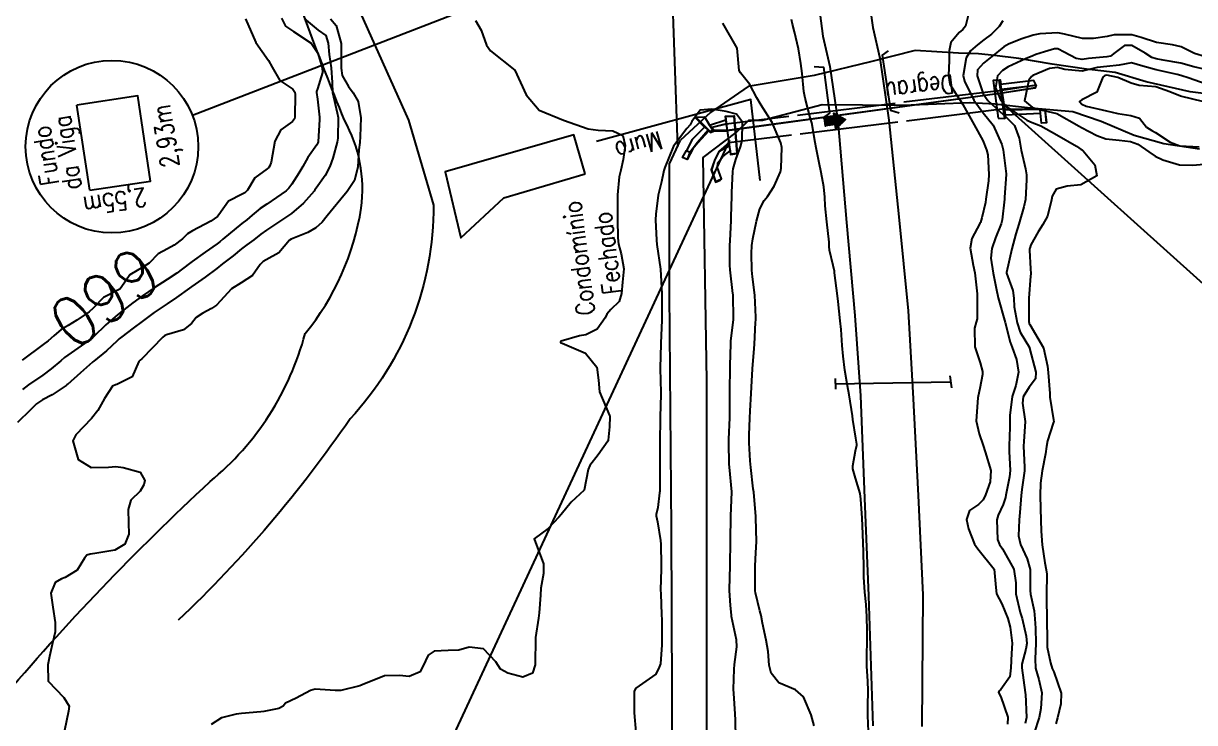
# Model space of a CAD drawing. Header units: metres. Extents: x 292545 to 299085, y 7450245 to 7463078.
# Drawn here: x 296622.6 to 296717.6, y 7461201.1 to 7461257.8 of the extents above; entities that cross this region are included whole.
import ezdxf
from ezdxf.enums import TextEntityAlignment as Align

# ---------------------------------------------------------------- set-up
doc = ezdxf.new("R2010")
doc.units = ezdxf.units.M
doc.linetypes.add('CONTINUO', pattern=[0])
doc.linetypes.add('TRACEJADO', pattern=[8.7, 8, -0.7])
for name, color, linetype in [('Cotas', 45, 'Continuous'), ('Curvas de Nivel 1m', 11, 'Continuous'), ('Curvas de Nivel 5m', 15, 'Continuous'), ('Edificações', 30, 'Continuous'), ('GALERIA', 45, 'Continuous'), ('Hidrografia', 140, 'Continuous'), ('Linha Férrea', 20, 'Continuous'), ('MURO', 30, 'Continuous'), ('Pontes e viadutos', 190, 'Continuous'), ('Pórtico', 62, 'Continuous'), ('TEXTO', 45, 'Continuous'), ('Vias Primárias', 230, 'Continuous')]:
    doc.layers.add(name, color=color, linetype=linetype)
doc.styles.add('ROMANS', font='romans', dxfattribs={"height": 0.2})
doc.styles.add('SIMPLEX', font='simplex', dxfattribs={"height": 0.2})
doc.styles.add('Style-STANDARD', font='STANDARD.shx')

msp = doc.modelspace()

# ---------------------------------------------------------------- hatches: boundary and pattern name
at = {"layer": 'TEXTO'}
msp.add_hatch(color=256, dxfattribs=at).paths.add_polyline_path([(296687.608, 7461250.078), (296688.414, 7461250.176), (296688.372, 7461250.518), (296689.31, 7461249.988), (296688.527, 7461249.248), (296688.485, 7461249.589), (296687.679, 7461249.491)])

# ---------------------------------------------------------------- linework, layer by layer
at = {"layer": 'Curvas de Nivel 1m', "flags": 128}
for points, elevation in [([(296645.413, 7461258.201), (296646.544, 7461257.259), (296647.163, 7461256.804), (296647.357, 7461256.182), (296647.432, 7461255.268), (296647.604, 7461254.179), (296647.665, 7461253.004), (296647.695, 7461252.178), (296648.094, 7461250.546), (296648.168, 7461250.173), (296648.133, 7461248.477), (296648.093, 7461248.173), (296647.741, 7461246.855), (296647.484, 7461246.179), (296647.114, 7461245.471), (296646.387, 7461244.442), (296646.28, 7461244.296), (296646.202, 7461244.192), (296645.351, 7461243.222), (296644.365, 7461242.371), (296644.133, 7461242.213), (296642.351, 7461241.022), (296641.9, 7461240.692), (296641.314, 7461240.25), (296640.759, 7461239.833), (296640.332, 7461239.504), (296639.645, 7461238.948), (296638.793, 7461238.283), (296638.309, 7461237.908), (296637.387, 7461237.214), (296636.294, 7461236.448), (296636.213, 7461236.392), (296636.104, 7461236.312), (296635.057, 7461235.55), (296634.28, 7461235.05), (296633.234, 7461234.346), (296632.685, 7461233.936), (296632.262, 7461233.62), (296631.542, 7461233.079), (296630.618, 7461232.376), (296630.408, 7461232.211), (296630.24, 7461232.058), (296629.37, 7461231.25), (296628.331, 7461230.399), (296628.268, 7461230.354), (296628.222, 7461230.312), (296627.252, 7461229.453), (296626.204, 7461228.505), (296626.165, 7461228.469), (296626.109, 7461228.431), (296624.959, 7461227.675), (296624.185, 7461227.256), (296623.701, 7461226.936), (296623.202, 7461226.465), (296622.162, 7461225.43)], 658), ([(296643.56, 7461258.225), (296643.893, 7461257.567), (296644.542, 7461257.131), (296645.962, 7461256.196), (296646.521, 7461255.377), (296646.871, 7461254.186), (296646.881, 7461253.804), (296646.486, 7461252.491), (296646.397, 7461252.278), (296646.396, 7461252.191), (296646.478, 7461251.66), (296646.637, 7461250.188), (296646.638, 7461250.01), (296646.536, 7461248.189), (296646.516, 7461248.105), (296646.431, 7461247.951), (296645.706, 7461246.911), (296645.304, 7461246.201), (296644.97, 7461245.639), (296644.391, 7461244.76), (296644.165, 7461244.435), (296643.94, 7461244.217), (296642.372, 7461243.139), (296641.835, 7461242.779), (296641.19, 7461242.252), (296640.744, 7461241.871), (296640.356, 7461241.562), (296638.813, 7461240.283), (296638.557, 7461240.07), (296638.337, 7461239.904), (296637.379, 7461239.248), (296636.315, 7461238.472), (296636.223, 7461238.402), (296636.108, 7461238.312), (296635.079, 7461237.549), (296634.3, 7461237.026), (296633.229, 7461236.346), (296632.286, 7461235.706), (296631.517, 7461235.131), (296630.537, 7461234.377), (296630.386, 7461234.264), (296630.27, 7461234.169), (296629.31, 7461233.337), (296628.354, 7461232.399), (296628.297, 7461232.345), (296628.242, 7461232.299), (296627.858, 7461232.025), (296626.227, 7461230.886), (296625.961, 7461230.697), (296625.662, 7461230.436), (296624.893, 7461229.766), (296624.211, 7461229.264), (296623.038, 7461228.467), (296622.558, 7461228.114)], 659), ([(296699.354, 7461258.773), (296699.055, 7461257.565), (296698.824, 7461257.292), (296698.545, 7461257.067), (296697.86, 7461256.253), (296697.729, 7461255.582), (296697.732, 7461254.798), (296697.665, 7461253.583), (296697.772, 7461252.857), (296698.485, 7461251.765), (296698.618, 7461251.569), (296698.826, 7461251.219), (296699.745, 7461249.557), (296700.44, 7461248.291), (296700.762, 7461247.547), (296700.849, 7461247.124), (296700.941, 7461245.545), (296700.919, 7461245.023), (296700.707, 7461243.547), (296700.66, 7461243.267), (296700.368, 7461242.02), (296700.259, 7461241.656), (296700.207, 7461241.552), (296699.566, 7461240.336), (296699.417, 7461239.559), (296699.68, 7461238.195), (296699.815, 7461237.555), (296699.985, 7461235.864), (296700.005, 7461235.553), (296699.981, 7461233.839), (296699.924, 7461233.555), (296699.784, 7461233.083), (296699.817, 7461231.556), (296700.224, 7461230.269), (296700.434, 7461229.548), (296700.428, 7461229.33), (296700.199, 7461228.17), (296700.077, 7461227.552), (296700.053, 7461227.414), (296699.912, 7461225.554), (296700.157, 7461224.513), (296700.468, 7461223.547), (296700.647, 7461223.036), (296701.098, 7461221.54), (296701.04, 7461220.614), (296700.677, 7461219.544), (296700.486, 7461219.157), (296700.091, 7461218.783), (296699.363, 7461218.281), (296699.139, 7461217.564), (296699.291, 7461216.787), (296699.768, 7461215.554), (296700.047, 7461215.179), (296701.385, 7461213.536), (296701.51, 7461212.033), (296701.566, 7461211.534), (296701.995, 7461210.709), (296702.486, 7461209.525), (296702.678, 7461208.817), (296702.833, 7461207.521), (296702.778, 7461206.688), (296702.729, 7461205.522), (296702.64, 7461204.808), (296701.915, 7461203.772), (296701.778, 7461203.668), (296701.737, 7461203.532), (296701.908, 7461203.17), (296702.473, 7461201.524), (296702.45, 7461200.952)], 657), ([(296647.549, 7461258.175), (296648, 7461257.621), (296648.4, 7461256.171), (296648.405, 7461254.27), (296648.411, 7461254.171), (296648.497, 7461253.574), (296649.003, 7461252.678), (296649.371, 7461252.157), (296649.773, 7461251.448), (296650.001, 7461250.147), (296649.959, 7461248.628), (296649.907, 7461248.148), (296649.83, 7461247.552), (296649.756, 7461246.15), (296649.492, 7461245.058), (296648.887, 7461244.162), (296648.377, 7461243.546), (296647.759, 7461242.787), (296647.274, 7461242.181), (296646.868, 7461241.675), (296646.353, 7461241.223), (296645.715, 7461240.83), (296644.344, 7461240.294), (296644.22, 7461240.212), (296643.361, 7461239.191), (296642.319, 7461238.624), (296642.07, 7461238.49), (296641.838, 7461238.245), (296641.218, 7461237.336), (296640.298, 7461236.765), (296639.519, 7461236.272), (296638.28, 7461234.952), (296637.901, 7461234.67), (296637.173, 7461234.301), (296636.631, 7461233.943), (296636.26, 7461233.463), (296635.627, 7461232.941), (296634.246, 7461232.529), (296634.107, 7461232.47), (296633.937, 7461232.335), (296632.225, 7461230.589), (296632.1, 7461230.485), (296631.987, 7461230.362), (296631.442, 7461229.136), (296630.204, 7461228.513), (296630.103, 7461228.482), (296629.85, 7461228.384), (296629.208, 7461227.369), (296628.674, 7461226.395), (296628.166, 7461225.756), (296626.871, 7461224.423), (296626.645, 7461223.925), (296627.075, 7461222.42), (296628.117, 7461221.785), (296629.533, 7461221.805), (296630.118, 7461221.847), (296630.723, 7461221.768), (296632.113, 7461221.39), (296632.476, 7461220.724), (296632.401, 7461220.356), (296632.098, 7461219.849), (296631.34, 7461219.118), (296631.125, 7461218.37), (296631.159, 7461217.277), (296631.195, 7461216.369), (296630.859, 7461215.558), (296630.04, 7461215.067), (296628.421, 7461214.788), (296628.036, 7461214.748), (296627.778, 7461214.67), (296627.58, 7461214.415), (296626.996, 7461213.447), (296626.017, 7461212.863), (296625.708, 7461212.741), (296625.202, 7461212.438), (296624.854, 7461211.587), (296625.012, 7461210.44), (296625.204, 7461209.205), (296625.195, 7461208.438), (296624.974, 7461207.413), (296624.749, 7461206.442), (296624.606, 7461205.763), (296624.628, 7461204.443), (296625.9, 7461203.108), (296626.332, 7461202.426), (296626.292, 7461202.021), (296625.972, 7461200.429)], 657), ([(296659.297, 7461258.039), (296659.756, 7461257.243), (296660.186, 7461256.025), (296660.526, 7461255.562), (296662.503, 7461254), (296663.419, 7461251.991), (296664.464, 7461250.745), (296666.453, 7461249.95), (296668.446, 7461249.232), (296669.242, 7461249.125), (296670.445, 7461249.078), (296671.254, 7461248.711), (296671.442, 7461247.895), (296671.288, 7461246.763), (296671.081, 7461245.9), (296670.962, 7461245.344), (296670.821, 7461243.903), (296670.809, 7461242.345), (296670.82, 7461241.903), (296670.835, 7461240.39), (296670.9, 7461239.902), (296671.129, 7461239.1), (296671.327, 7461237.895), (296671.225, 7461236.819), (296671.134, 7461235.897), (296670.949, 7461235.234), (296670.273, 7461234.589), (296669.962, 7461234.218), (296669.816, 7461233.914), (296669.168, 7461233.006), (296668.249, 7461232.537), (296667.741, 7461232.442), (296666.244, 7461232.015), (296666.2, 7461231.951), (296666.207, 7461231.915), (296666.242, 7461231.896), (296666.32, 7461231.871), (296668.234, 7461231.056), (296669.147, 7461229.921), (296669.268, 7461228.858), (296669.353, 7461227.918), (296670.174, 7461226.005), (296670.205, 7461225.941), (296670.21, 7461225.909), (296670.164, 7461225.061), (296670.075, 7461223.989), (296670.049, 7461223.911), (296669.26, 7461222.795), (296668.572, 7461221.926), (296668.427, 7461221.62), (296668.103, 7461219.93), (296667.066, 7461218.967), (296666.24, 7461217.958), (296666.071, 7461217.734), (296665.201, 7461216.829), (296664.053, 7461215.98), (296664.82, 7461213.972), (296664.81, 7461213.183), (296664.613, 7461211.974), (296664.566, 7461211.406), (296664.46, 7461209.975), (296664.409, 7461209.546), (296664.18, 7461207.978), (296664.164, 7461207.773), (296664.152, 7461205.978), (296664.137, 7461205.772), (296663.924, 7461205.085), (296663.144, 7461204.764), (296661.924, 7461205.084), (296661.342, 7461205.424), (296660.95, 7461206.015), (296659.948, 7461207.062), (296658.798, 7461207.194), (296657.946, 7461206.952), (296657.089, 7461206.92), (296655.945, 7461206.885), (296655.468, 7461206.557), (296655.24, 7461206.087), (296654.824, 7461205.191), (296653.92, 7461204.824), (296653.135, 7461204.894), (296651.921, 7461204.881), (296650.108, 7461204.147), (296649.912, 7461204.065), (296648.386, 7461203.687), (296647.908, 7461203.679), (296646.302, 7461203.793), (296645.908, 7461203.698), (296644.748, 7461203.054), (296643.897, 7461202.666), (296643.714, 7461202.403), (296643.352, 7461202.225), (296642.134, 7461201.993), (296641.889, 7461201.965), (296640.327, 7461201.823), (296639.885, 7461201.761), (296638.699, 7461201.464), (296637.873, 7461200.934)], 656), ([(296686.775, 7461200.81), (296686.539, 7461201.713), (296685.905, 7461203.182), (296685.263, 7461203.727), (296683.919, 7461204.314), (296683.273, 7461205.096), (296683.13, 7461205.752), (296683.038, 7461206.848), (296682.878, 7461207.756), (296682.583, 7461209.152), (296682.466, 7461209.763), (296682.376, 7461210.154), (296682.001, 7461211.604), (296681.983, 7461211.77), (296681.983, 7461211.791), (296681.992, 7461213.77), (296681.993, 7461213.811), (296682.044, 7461214.851), (296682.104, 7461215.769), (296682.106, 7461215.821), (296682.062, 7461216.668), (296682.033, 7461217.77), (296682.032, 7461217.812), (296681.868, 7461219.772), (296681.836, 7461220.043), (296681.63, 7461221.775), (296681.581, 7461222.323), (296681.497, 7461223.776), (296681.502, 7461224.428), (296681.564, 7461225.776), (296681.584, 7461226.371), (296681.655, 7461227.775), (296681.68, 7461228.296), (296681.772, 7461229.767), (296681.912, 7461231.438), (296681.932, 7461231.765), (296682.027, 7461233.53), (296682.045, 7461233.763), (296682.052, 7461233.977), (296681.95, 7461235.765), (296681.773, 7461237.233), (296681.707, 7461237.769), (296681.694, 7461239.137), (296681.723, 7461239.769), (296681.789, 7461240.321), (296682.095, 7461241.764), (296682.373, 7461242.748), (296682.713, 7461243.423), (296682.978, 7461243.754), (296683.54, 7461244.604), (296684.041, 7461245.744), (296684.102, 7461246.058), (296684.158, 7461247.743), (296684.079, 7461248.101), (296683.356, 7461249.751), (296682.474, 7461251.166), (296682.113, 7461251.766), (296681.563, 7461252.843), (296680.801, 7461253.786), (296680.696, 7461253.979), (296680.523, 7461255.79), (296679.37, 7461257.802)], 656), ([(296691.175, 7461200.352), (296691.115, 7461201.658), (296691.118, 7461202.434), (296691.156, 7461203.658), (296691.123, 7461204.456), (296691.04, 7461205.659), (296691.032, 7461206.57), (296691.068, 7461207.659), (296691.069, 7461208.556), (296691.043, 7461209.659), (296690.986, 7461210.667), (296690.886, 7461211.661), (296690.793, 7461212.89), (296690.791, 7461213.662), (296690.781, 7461214.927), (296690.75, 7461215.663), (296690.686, 7461217.045), (296690.654, 7461217.664), (296690.564, 7461219.197), (296690.493, 7461219.666), (296690.115, 7461220.909), (296689.902, 7461221.672), (296689.899, 7461221.898), (296690.137, 7461223.117), (296690.229, 7461223.582), (296690.23, 7461223.669), (296690.15, 7461224.157), (296689.921, 7461225.673), (296689.871, 7461225.978), (296689.607, 7461227.676), (296689.489, 7461228.391), (296689.254, 7461229.68), (296689.115, 7461230.801), (296689.048, 7461231.682), (296688.96, 7461232.979), (296688.894, 7461233.684), (296688.726, 7461235.246), (296688.677, 7461235.686), (296688.424, 7461237.577), (296688.411, 7461237.689), (296688.318, 7461238.172), (296688.029, 7461239.394), (296687.992, 7461239.695), (296687.976, 7461240.058), (296687.807, 7461241.698), (296687.662, 7461242.987), (296687.625, 7461243.701), (296687.548, 7461244.551), (296687.343, 7461245.706), (296687.187, 7461246.475), (296686.934, 7461247.712), (296686.861, 7461248.137), (296686.576, 7461249.718), (296686.46, 7461250.174), (296686.035, 7461251.724), (296685.947, 7461252.267), (296685.79, 7461253.727), (296685.696, 7461254.543), (296685.504, 7461255.73), (296685.165, 7461257.113), (296685.015, 7461257.733), (296684.937, 7461258.115)], 657), ([(296702.081, 7461258.011), (296701.78, 7461257.538), (296701.154, 7461256.933), (296700.537, 7461256.471), (296700.018, 7461256.068), (296699.448, 7461255.561), (296699.091, 7461254.99), (296698.856, 7461253.566), (296698.963, 7461253.1), (296699.735, 7461251.557), (296700.468, 7461250.551), (296701.288, 7461249.542), (296702.003, 7461247.969), (296702.099, 7461247.533), (296702.34, 7461245.594), (296702.343, 7461245.531), (296702.221, 7461243.695), (296702.205, 7461243.532), (296702.03, 7461241.869), (296701.946, 7461241.534), (296701.481, 7461240.403), (296701.189, 7461239.541), (296701.112, 7461238.755), (296701.28, 7461237.54), (296701.531, 7461236.307), (296701.694, 7461235.536), (296702.263, 7461233.53), (296702.669, 7461231.946), (296702.827, 7461231.521), (296703.197, 7461230.546), (296703.352, 7461229.513), (296703.117, 7461228.432), (296702.834, 7461227.52), (296702.64, 7461225.985), (296702.657, 7461225.523), (296702.648, 7461225.043), (296702.588, 7461223.526), (296702.601, 7461223.063), (296702.666, 7461221.525), (296702.621, 7461221.022), (296702.321, 7461219.528), (296702.279, 7461219.349), (296702.091, 7461218.766), (296701.709, 7461217.903), (296701.592, 7461217.535), (296701.652, 7461215.939), (296701.81, 7461215.532), (296702.048, 7461215.181), (296702.972, 7461213.521), (296703.121, 7461212.41), (296703.138, 7461211.519), (296703.487, 7461210.015), (296703.636, 7461209.513), (296703.962, 7461208.099), (296704.01, 7461207.509), (296703.948, 7461207.035), (296703.626, 7461205.823), (296703.617, 7461205.513), (296703.896, 7461203.528), (296703.898, 7461203.51), (296703.911, 7461203.396), (296704.007, 7461201.508), (296703.878, 7461201.02)], 656), ([(296718.51, 7461254.049), (296717.578, 7461254.283), (296716.515, 7461254.565), (296715.07, 7461254.821), (296714.518, 7461254.913), (296714.164, 7461255.03), (296713.624, 7461255.393), (296712.532, 7461256.002), (296711.938, 7461256.01), (296711.192, 7461255.423), (296710.806, 7461255.141), (296710.52, 7461255.091), (296709.011, 7461254.952), (296708.517, 7461254.881), (296708.018, 7461254.958), (296707.061, 7461255.472), (296706.527, 7461255.723), (296706.272, 7461255.738), (296705.448, 7461255.491), (296704.752, 7461255.267), (296704.52, 7461255.177), (296703.92, 7461254.912), (296702.51, 7461254.269), (296702.062, 7461253.98), (296701.641, 7461253.539), (296701.468, 7461252.566), (296701.92, 7461251.536), (296702.475, 7461250.978), (296704.015, 7461249.952), (296704.457, 7461249.748), (296705.156, 7461249.493), (296706.446, 7461248.757), (296708.051, 7461247.849), (296708.434, 7461247.575), (296708.505, 7461247.531), (296708.602, 7461247.457), (296709.528, 7461246.332), (296709.713, 7461245.44), (296708.395, 7461244.696), (296707.284, 7461244.581), (296706.392, 7461244.36), (296706.089, 7461243.78), (296706.033, 7461243.484), (296705.686, 7461242.171), (296705.322, 7461241.49), (296704.952, 7461240.896), (296704.338, 7461239.847), (296704.263, 7461239.572), (296704.247, 7461239.501), (296704.234, 7461239.404), (296704.317, 7461237.897), (296704.344, 7461237.5), (296704.341, 7461237.471), (296704.311, 7461237.281), (296704.184, 7461235.502), (296704.195, 7461233.57), (296704.205, 7461233.501), (296704.219, 7461233.457), (296704.262, 7461233.386), (296705.382, 7461231.489), (296705.702, 7461230.004), (296705.76, 7461229.485), (296705.891, 7461227.788), (296705.886, 7461227.483), (296706.175, 7461225.648), (296706.212, 7461225.48), (296706.201, 7461225.451), (296706.171, 7461225.379), (296705.706, 7461223.928), (296705.609, 7461223.488), (296705.532, 7461222.884), (296705.277, 7461221.493), (296705.127, 7461220.509), (296705.102, 7461219.495), (296705.143, 7461218.438), (296705.162, 7461217.494), (296705.191, 7461216.62), (296705.273, 7461215.492), (296705.477, 7461214.043), (296705.603, 7461213.486), (296705.644, 7461213.11), (296705.617, 7461211.486), (296705.624, 7461211.11), (296705.646, 7461209.485), (296705.673, 7461207.769), (296705.672, 7461207.484), (296705.68, 7461207.214), (296705.937, 7461205.934), (296706.079, 7461205.479), (296706.202, 7461205.206), (296706.817, 7461203.471), (296706.775, 7461202.596), (296706.5, 7461201.474), (296706.371, 7461200.982)], 654), ([(296718.496, 7461252.881), (296717.191, 7461253.353), (296716.505, 7461253.57), (296716.225, 7461253.643), (296714.509, 7461254.017), (296713.445, 7461254.329), (296712.515, 7461254.607), (296711.524, 7461254.409), (296710.512, 7461254.311), (296709.735, 7461254.213), (296708.508, 7461253.913), (296707.108, 7461254.07), (296706.51, 7461254.214), (296705.864, 7461254.132), (296704.504, 7461253.575), (296704.39, 7461253.502), (296704.196, 7461253.2), (296703.837, 7461251.51), (296704.475, 7461250.972), (296705.17, 7461250.796), (296706.468, 7461250.48), (296708.266, 7461249.462), (296708.452, 7461249.345), (296709.703, 7461248.698), (296710.443, 7461248.438), (296711.525, 7461248.336), (296712.441, 7461248.22), (296713.034, 7461247.996), (296713.926, 7461247.388), (296714.428, 7461247.034), (296715.058, 7461246.739), (296716.417, 7461246.331), (296717.463, 7461246.303), (296718.418, 7461246.369)], 653), ([(296718.391, 7461251.424), (296716.481, 7461251.883), (296715.612, 7461252.243), (296714.492, 7461252.656), (296713.129, 7461252.764), (296712.496, 7461252.958), (296711.392, 7461253.421), (296710.504, 7461253.588), (296710.362, 7461253.574), (296710.195, 7461253.433), (296709.713, 7461252.216), (296708.484, 7461251.605), (296708.303, 7461251.453), (296708.48, 7461251.247), (296708.834, 7461251.09), (296710.472, 7461250.713), (296711.396, 7461250.494), (296712.462, 7461250.329), (296713.172, 7461250.112), (296713.717, 7461249.391), (296714.165, 7461249.099), (296714.448, 7461248.935), (296715.647, 7461248.162), (296716.438, 7461247.864), (296717.999, 7461247.783)], 652)]:
    msp.add_lwpolyline(points, dxfattribs=dict(at, elevation=elevation))
at = {"layer": 'Curvas de Nivel 5m', "flags": 128}
for points, elevation in [([(296640.649, 7461258.162), (296641.496, 7461256.25), (296642.511, 7461254.789), (296642.804, 7461254.235), (296643.434, 7461253.168), (296644.485, 7461252.45), (296644.636, 7461252.208), (296644.673, 7461252.016), (296644.643, 7461250.208), (296644.616, 7461250.053), (296644.457, 7461249.837), (296643.512, 7461249.159), (296643.031, 7461248.231), (296642.734, 7461246.553), (296642.607, 7461246.237), (296642.533, 7461246.117), (296642.409, 7461245.996), (296641.39, 7461245.258), (296640.819, 7461244.256), (296640.598, 7461244.041), (296640.38, 7461243.94), (296639.259, 7461243.387), (296638.476, 7461242.279), (296638.362, 7461242.143), (296637.822, 7461241.753), (296636.35, 7461240.979), (296635.929, 7461240.732), (296635.523, 7461240.318), (296634.863, 7461239.796), (296634.33, 7461239.499), (296633.563, 7461239.103), (296632.837, 7461238.352), (296632.309, 7461238.016), (296631.27, 7461237.404), (296630.569, 7461236.377), (296630.443, 7461236.227), (296630.291, 7461236.145), (296629.122, 7461235.554), (296628.276, 7461234.694), (296627.969, 7461234.405), (296626.961, 7461233.721), (296626.256, 7461233.288), (296625.705, 7461232.981), (296625.112, 7461232.441), (296624.633, 7461232.052), (296624.236, 7461231.756), (296622.542, 7461230.475)], 660), ([(296718.52, 7461255.091), (296717.615, 7461255.349), (296716.531, 7461255.907), (296715.842, 7461256.058), (296714.536, 7461256.246), (296713.286, 7461256.655), (296712.545, 7461256.871), (296711.095, 7461256.874), (296710.543, 7461256.736), (296709.421, 7461256.559), (296708.54, 7461256.571), (296707.09, 7461256.926), (296706.546, 7461257.032), (296705.08, 7461256.96), (296704.543, 7461256.834), (296703.529, 7461256.524), (296702.532, 7461256.122), (296702.17, 7461255.892), (296701.728, 7461255.538), (296701.061, 7461255.001), (296700.513, 7461254.568), (296700.031, 7461254.031), (296699.987, 7461253.555), (296700.488, 7461252.083), (296700.862, 7461251.546), (296702.461, 7461250.086), (296703.014, 7461249.522), (296703.408, 7461248.481), (296703.568, 7461247.513), (296703.922, 7461245.995), (296703.995, 7461245.506), (296703.988, 7461245.096), (296703.903, 7461243.507), (296703.788, 7461242.92), (296703.38, 7461241.515), (296703.142, 7461240.727), (296702.794, 7461239.523), (296702.377, 7461237.592), (296702.384, 7461237.529), (296702.9, 7461236.122), (296702.955, 7461235.52), (296703.003, 7461234.798), (296703.234, 7461233.515), (296703.494, 7461232.75), (296704.226, 7461231.5), (296704.242, 7461231.467), (296704.763, 7461229.495), (296704.737, 7461228.965), (296704.201, 7461228.293), (296703.73, 7461227.507), (296703.671, 7461226.991), (296703.897, 7461225.504), (296703.767, 7461223.896), (296703.739, 7461223.514), (296703.831, 7461221.808), (296703.821, 7461221.513), (296703.626, 7461219.996), (296703.576, 7461219.515), (296703.463, 7461218.135), (296703.4, 7461217.517), (296703.349, 7461216.228), (296703.5, 7461215.516), (296704.036, 7461214.367), (296704.292, 7461213.506), (296704.304, 7461211.803), (296704.326, 7461211.505), (296704.625, 7461210.136), (296704.68, 7461209.5), (296704.719, 7461208.752), (296704.759, 7461207.498), (296704.686, 7461206.245), (296704.724, 7461205.498), (296704.999, 7461204.569), (296705.244, 7461203.49), (296705.169, 7461202.216), (296705.025, 7461201.493), (296704.616, 7461200.245)], 655), ([(296680.428, 7461199.784), (296680.38, 7461201.283), (296680.359, 7461201.785), (296680.246, 7461203.448), (296680.237, 7461203.787), (296680.286, 7461205.43), (296680.32, 7461205.786), (296680.502, 7461207.23), (296680.474, 7461207.785), (296680.08, 7461209.691), (296680.064, 7461209.789), (296679.991, 7461210.568), (296679.915, 7461211.791), (296679.915, 7461211.88), (296679.971, 7461213.791), (296679.972, 7461213.853), (296679.976, 7461215.791), (296679.978, 7461215.867), (296680.024, 7461217.79), (296680.026, 7461217.838), (296680.093, 7461219.79), (296679.892, 7461221.792), (296679.877, 7461222.041), (296679.859, 7461223.793), (296679.863, 7461224.077), (296679.922, 7461225.793), (296679.928, 7461226.04), (296679.925, 7461227.793), (296679.924, 7461228.066), (296679.964, 7461229.793), (296679.972, 7461230.046), (296680.005, 7461231.792), (296680.018, 7461232.019), (296680.23, 7461233.79), (296680.231, 7461233.822), (296680.196, 7461235.791), (296680.187, 7461235.898), (296679.949, 7461237.794), (296679.923, 7461238.188), (296679.942, 7461239.794), (296679.956, 7461240.176), (296680.036, 7461241.793), (296680.048, 7461242.111), (296680.085, 7461243.793), (296680.094, 7461244.086), (296680.176, 7461245.792), (296680.206, 7461246.001), (296680.423, 7461246.753), (296680.808, 7461247.784), (296680.94, 7461248.285), (296680.957, 7461249.782), (296680.462, 7461250.422), (296679.622, 7461250.642), (296678.468, 7461250.839), (296677.534, 7461250.753), (296676.849, 7461249.826), (296676.705, 7461249.573), (296676.447, 7461249.271), (296675.361, 7461247.846), (296674.657, 7461246.098), (296674.575, 7461245.858), (296674.541, 7461245.728), (296674.399, 7461244.932), (296674.17, 7461244.078), (296674.125, 7461243.863), (296673.923, 7461242.309), (296673.912, 7461241.865), (296673.983, 7461240.227), (296674.015, 7461239.863), (296674.313, 7461237.86), (296674.42, 7461235.859), (296674.424, 7461235.726), (296674.406, 7461233.859), (296674.403, 7461233.717), (296674.341, 7461231.859), (296674.336, 7461231.765), (296674.29, 7461229.859), (296674.29, 7461229.792), (296674.327, 7461227.859), (296674.327, 7461227.723), (296674.277, 7461225.859), (296674.275, 7461225.755), (296674.259, 7461223.859), (296674.258, 7461223.752), (296674.25, 7461221.859), (296674.252, 7461221.729), (296674.243, 7461219.859), (296674.24, 7461219.72), (296674.083, 7461218.536), (296673.963, 7461217.973), (296673.967, 7461217.861), (296674.068, 7461217.377), (296674.31, 7461215.857), (296674.339, 7461215.568), (296674.374, 7461213.857), (296674.359, 7461213.526), (296674.32, 7461211.857), (296674.33, 7461211.526), (296674.401, 7461209.856), (296674.403, 7461209.431), (296674.411, 7461207.856), (296674.425, 7461207.386), (296674.305, 7461205.856), (296674.213, 7461205.575), (296673.924, 7461205.009), (296672.311, 7461203.884), (296672.172, 7461203.623), (296672.167, 7461201.886), (296672.302, 7461200.318)], 655)]:
    msp.add_lwpolyline(points, dxfattribs=dict(at, elevation=elevation))
at = {"layer": 'Edificações'}
msp.add_lwpolyline([(296668.184, 7461245.59), (296667.281, 7461248.746), (296656.853, 7461245.763), (296658.114, 7461240.395), (296661.594, 7461243.645)], close=True, dxfattribs=at)
at = {"layer": 'GALERIA', "linetype": 'TRACEJADO', "flags": 128}
for points in [[(296701.991, 7461252.366), (296679.645, 7461249.633)], [(296702.199, 7461250.854), (296679.863, 7461248.1)]]:
    msp.add_lwpolyline(points, dxfattribs=at)
at = {"layer": 'GALERIA', "linetype": 'CONTINUO'}
for points in [[(296701.686, 7461250.113, 655.346), (296702.236, 7461250.08, 655.356), (296701.789, 7461253.194, 655.401), (296701.3, 7461253.175, 655.418)], [(296679.58, 7461250.253, 655.594), (296680.269, 7461250.274, 655.581), (296680.503, 7461247.254, 655.597), (296680.004, 7461247.185, 655.6)]]:
    msp.add_polyline3d(points, close=True, dxfattribs=at)
for points in [[(296701.789, 7461253.194, 655.401), (296701.862, 7461253.229, 655.266), (296701.918, 7461252.872, 655.24), (296701.89, 7461252.851, 654.64), (296701.944, 7461252.472, 654.654), (296701.988, 7461252.39, 653.579), (296701.991, 7461252.366, 652.919), (296702.023, 7461252.139, 652.911), (296702.024, 7461252.125, 652.632), (296702.199, 7461250.854, 652.581), (296702.2, 7461250.839, 653.549), (296702.211, 7461250.769, 654.619), (296702.265, 7461250.385, 654.62), (296702.266, 7461250.367, 654.41), (296702.291, 7461250.169, 654.427), (296702.236, 7461250.08, 655.356)], [(296701.944, 7461252.472, 654.654), (296704.784, 7461252.796, 653.683), (296704.603, 7461253.174, 653.733), (296701.89, 7461252.851, 654.64)], [(296704.784, 7461252.796, 653.683), (296704.791, 7461252.786, 652.814), (296701.991, 7461252.366, 652.919)], [(296704.791, 7461252.786, 652.814), (296704.695, 7461252.569, 652.783), (296702.023, 7461252.139, 652.911)], [(296704.695, 7461252.569, 652.783), (296704.71, 7461252.531, 652.386), (296702.024, 7461252.125, 652.632)], [(296702.023, 7461252.139, 652.911), (296679.718, 7461249.108, 652.99)], [(296702.024, 7461252.125, 652.632), (296679.728, 7461249.075, 652.788)], [(296702.2, 7461250.839, 653.549), (296702.123, 7461251.291, 654.07), (296702.06, 7461251.769, 654.217), (296702.021, 7461252.079, 654.178), (296701.988, 7461252.39, 653.579)], [(296702.199, 7461250.854, 652.581), (296705.495, 7461250.832, 652.338), (296705.483, 7461250.822, 653.623)], [(296702.265, 7461250.385, 654.62), (296705.136, 7461250.509, 653.608), (296705.102, 7461250.799, 653.618), (296702.211, 7461250.769, 654.619)], [(296705.102, 7461250.799, 653.618), (296705.483, 7461250.822, 653.623), (296705.6, 7461249.739, 653.612), (296705.217, 7461249.696, 653.612), (296705.136, 7461250.509, 653.608)], [(296705.495, 7461250.832, 652.338), (296705.613, 7461249.741, 652.545), (296705.6, 7461249.739, 653.612)], [(296677.086, 7461250.179, 654.929), (296677.166, 7461250.182, 655.338), (296677.87, 7461250.206, 655.347), (296677.897, 7461250.207, 655.054)], [(296677.086, 7461250.179, 654.929), (296677.875, 7461249.39, 654.705), (296678.169, 7461249.156, 654.712), (296678.223, 7461249.085, 652.866), (296678.376, 7461248.949, 652.847), (296678.34, 7461249.017, 655.268)], [(296677.87, 7461250.206, 655.347), (296678.547, 7461249.099, 655.277), (296678.34, 7461249.017, 655.268), (296677.166, 7461250.182, 655.338)], [(296678.291, 7461249.53, 654.89), (296677.897, 7461250.207, 655.054)], [(296679.653, 7461249.66, 654.887), (296678.463, 7461249.354, 654.799), (296678.291, 7461249.53, 654.89), (296679.615, 7461249.975, 654.866)], [(296679.645, 7461249.633, 653.028), (296678.468, 7461249.344, 653.029)], [(296679.574, 7461250.258, 655.042), (296680.275, 7461250.286, 655.225), (296680.269, 7461250.274, 655.581)], [(296679.58, 7461250.253, 655.594), (296679.574, 7461250.258, 655.042), (296679.615, 7461249.975, 654.866), (296679.653, 7461249.66, 654.887), (296679.645, 7461249.633, 653.028), (296679.718, 7461249.108, 652.99), (296679.728, 7461249.075, 652.788), (296679.863, 7461248.1, 652.701), (296679.88, 7461247.843, 654.882), (296679.961, 7461247.458, 654.802), (296679.998, 7461247.173, 654.836), (296680.004, 7461247.185, 655.6)], [(296680.275, 7461250.286, 655.225), (296680.519, 7461247.244, 655.089)], [(296677.875, 7461249.39, 654.705), (296676.881, 7461248.391, 654.552), (296676.421, 7461247.482, 654.552), (296676.682, 7461247.355, 654.426), (296677.313, 7461248.157, 654.568), (296678.169, 7461249.156, 654.712)], [(296678.223, 7461249.085, 652.866), (296677.318, 7461248.08, 652.824), (296676.937, 7461247.623, 652.716), (296676.459, 7461246.75, 652.671)], [(296678.376, 7461248.949, 652.847), (296678.674, 7461249.085, 652.877), (296679.728, 7461249.075, 652.788)], [(296678.547, 7461249.099, 655.277), (296678.626, 7461249.096, 653.027), (296678.468, 7461249.344, 653.029), (296678.463, 7461249.354, 654.799)], [(296679.718, 7461249.108, 652.99), (296678.626, 7461249.096, 653.027)], [(296679.863, 7461248.1, 652.701), (296679.029, 7461247.398, 652.72), (296678.685, 7461246.68, 652.785), (296678.412, 7461245.926, 652.785), (296678.775, 7461244.916, 652.868)], [(296679.88, 7461247.843, 654.882), (296679.039, 7461247.372, 654.767), (296678.694, 7461246.688, 654.653), (296678.436, 7461245.924, 654.385), (296678.764, 7461244.962, 654.424), (296679.248, 7461245.201, 654.478), (296678.937, 7461246.089, 654.416), (296678.953, 7461246.499, 654.618), (296679.354, 7461247.004, 654.722), (296679.961, 7461247.458, 654.802)], [(296676.682, 7461247.355, 654.426), (296676.459, 7461246.75, 652.671), (296676.094, 7461246.914, 652.671), (296676.421, 7461247.482, 654.552)], [(296679.998, 7461247.173, 654.836), (296680.519, 7461247.244, 655.089), (296680.503, 7461247.254, 655.597)], [(296678.764, 7461244.962, 654.424), (296678.775, 7461244.916, 652.868), (296679.141, 7461245.077, 652.868), (296679.248, 7461245.201, 654.478)]]:
    msp.add_polyline3d(points, dxfattribs=at)
at = {"layer": 'Hidrografia'}
for points in [[(296219.985, 7461658.326), (296236.539, 7461652.985), (296302.048, 7461622.907), (296321.912, 7461616.04), (296337.448, 7461609.681), (296398.225, 7461583.465), (296425.806, 7461568.502), (296514.939, 7461512.894), (296544.222, 7461481.947), (296583.606, 7461450.882), (296607.101, 7461424.356), (296628.612, 7461398.764), (296644.275, 7461367.307), (296650.756, 7461358.339), (296655.182, 7461340.316), (296656.715, 7461329.433), (296668.982, 7461295.653), (296671.412, 7461294.21), (296670.204, 7461283.588), (296674.716, 7461275.505), (296675.693, 7461247.784)], [(296719.203, 7461252.011), (296717.276, 7461252.255), (296713.699, 7461253.049), (296711.192, 7461253.812), (296708.868, 7461254.087), (296706.073, 7461254.489), (296703.383, 7461254.947), (296701.395, 7461255.191), (296700.111, 7461255.314), (296698.48, 7461255.374), (296694.976, 7461255.598), (296691.447, 7461254.696), (296686.762, 7461253.568), (296681.426, 7461252.666), (296678.35, 7461250.58), (296675.942, 7461248.314)], [(296678.053, 7461182.549), (296678.056, 7461205.871), (296678.057, 7461228.797), (296677.78, 7461246.921), (296680.438, 7461248.945), (296681.483, 7461249.95), (296682.584, 7461249.95), (296687.411, 7461251.228), (296693.96, 7461251.172), (296699.42, 7461251.374)], [(296699.406, 7461251.383), (296699.42, 7461251.374), (296701.427, 7461251.282), (296704.328, 7461250.942), (296707.766, 7461250.654), (296710.051, 7461249.853), (296712.736, 7461248.743), (296715.144, 7461248.065), (296718.015, 7461247.633)]]:
    msp.add_lwpolyline(points, dxfattribs=at)
at = {"layer": 'Hidrografia', "elevation": 657.821}
msp.add_lwpolyline([(296675.272, 7461196.669), (296675.2, 7461216.802), (296675.029, 7461235.937), (296675.047, 7461246.415), (296675.942, 7461248.314)], dxfattribs=at)
at = {"layer": 'Linha Férrea', "linetype": 'Continuous'}
for points in [[(296671.189, 7461337.984), (296675.734, 7461324.7), (296678.949, 7461314.324), (296681.506, 7461305.64), (296683.598, 7461297.557), (296685.545, 7461289.707), (296687.129, 7461281.815), (296688.118, 7461277.536), (296688.777, 7461274.219), (296689.557, 7461269.784), (296690.354, 7461265.083), (296691.079, 7461260.728), (296691.533, 7461257.467), (296692.09, 7461254.966), (296692.822, 7461249.95), (296693.635, 7461242.101), (296694.401, 7461234.49), (296694.784, 7461227.867), (296695.197, 7461219.504), (296695.595, 7461211.458), (296695.518, 7461200.763)], [(296667.347, 7461336.587), (296671.848, 7461323.433), (296675.043, 7461313.135), (296677.485, 7461304.494), (296679.641, 7461296.53), (296681.563, 7461288.783), (296683.244, 7461281.012), (296684.11, 7461276.732), (296684.759, 7461273.467), (296685.529, 7461269.089), (296686.322, 7461264.406), (296687.036, 7461260.123), (296687.485, 7461256.747), (296688.037, 7461254.308), (296688.7, 7461249.894), (296689.399, 7461241.658), (296690.082, 7461234.106), (296690.543, 7461227.59), (296690.861, 7461219.282), (296691.192, 7461211.373), (296691.519, 7461200.833)]]:
    msp.add_lwpolyline(points, dxfattribs=at)
at = {"layer": 'MURO', "linetype": 'CONTINUO'}
msp.add_polyline3d([(296682.391, 7461245.045, 655.62), (296681.627, 7461251.628, 655.8), (296669.129, 7461248.215, 655.806)], dxfattribs=at)
at = {"layer": 'Pontes e viadutos'}
for points in [[(296692.762, 7461255.56), (296692.289, 7461255.232), (296692.967, 7461250.756), (296693.666, 7461250.53)], [(296686.759, 7461254.308), (296687.54, 7461254.246), (296688.013, 7461250.509), (296687.458, 7461250.119)]]:
    msp.add_lwpolyline(points, dxfattribs=at)
at = {"layer": 'Pórtico'}
for points in [[(296688.465, 7461228.998), (296688.504, 7461228.127)], [(296697.773, 7461229.198), (296697.909, 7461228.231)], [(296688.485, 7461228.562), (296697.841, 7461228.714)]]:
    msp.add_lwpolyline(points, dxfattribs=at)
at = {"layer": 'TEXTO', "linetype": 'TRACEJADO', "flags": 128}
msp.add_lwpolyline([(296628.008, 7461244.256), (296626.956, 7461251.176)], dxfattribs=at)
at = {"layer": 'TEXTO', "linetype": 'CONTINUO', "flags": 128}
for points in [[(296687.624, 7461249.943), (296687.743, 7461250.095)], [(296687.641, 7461249.803), (296687.883, 7461250.112)], [(296687.658, 7461249.663), (296688.023, 7461250.129)], [(296687.676, 7461249.522), (296688.164, 7461250.146)], [(296687.789, 7461249.505), (296688.304, 7461250.163)], [(296687.929, 7461249.522), (296688.605, 7461250.386)], [(296688.07, 7461249.539), (296688.693, 7461250.336)], [(296688.21, 7461249.556), (296688.782, 7461250.286)], [(296688.35, 7461249.573), (296688.87, 7461250.237)], [(296688.429, 7461250.485), (296688.383, 7461250.426)], [(296688.517, 7461250.436), (296688.4, 7461250.286)], [(296688.486, 7461249.584), (296688.958, 7461250.187)], [(296688.503, 7461249.444), (296689.046, 7461250.137)], [(296688.52, 7461249.303), (296689.134, 7461250.087)], [(296688.823, 7461249.528), (296689.222, 7461250.038)]]:
    msp.add_lwpolyline(points, dxfattribs=at)
at = {"layer": 'TEXTO', "linetype": 'CONTINUO'}
for points in [[(296684.433, 7461268.92, 0), (296636.341, 7461250.324, 0)], [(296628.008, 7461244.256, 0), (296632.951, 7461245.008, 0), (296631.899, 7461251.928, 0), (296626.956, 7461251.176, 0)], [(296702.252, 7461251.12, 0), (296757.674, 7461201.299, 0)], [(296679.913, 7461248.327, 0), (296648.637, 7461180.983, 0)]]:
    msp.add_polyline3d(points, dxfattribs=at)
msp.add_polyline3d([(296687.608, 7461250.078, 0), (296688.414, 7461250.176, 0), (296688.372, 7461250.518, 0), (296689.31, 7461249.988, 0), (296688.527, 7461249.248, 0), (296688.485, 7461249.589, 0), (296687.679, 7461249.491, 0)], close=True, dxfattribs=at)
msp.add_circle((296629.812, 7461247.8), 7, dxfattribs=at)
at = {"layer": 'TEXTO'}
msp.add_point((296687.679, 7461249.491), dxfattribs=at)
at = {"layer": 'Vias Primárias'}
msp.add_lwpolyline([(296625.693, 7461315.013), (296643.307, 7461273.525), (296653.872, 7461249.95)], dxfattribs=at)
for points in [[(296620.723, 7461202.816, -0.029727), (296637.776, 7461220.635, 0.157123), (296645.482, 7461232.631, 0.133931), (296650.026, 7461242.817, 0.162547), (296648.668, 7461249.95, -0.013259), (296642.559, 7461266.296, 0.009808), (296636.641, 7461279.661, 0.057162), (296631.715, 7461288.206, 0.184813), (296624.59, 7461293.181, -0.092873), (296607.606, 7461299.484, 0.263732), (296601.121, 7461301.395), (296596.72, 7461293.586), (296571.205, 7461249.95), (296550.098, 7461213.148), (296530.037, 7461178.153), (296519.512, 7461160.918), (296531.791, 7461155.76)], [(296653.872, 7461249.95), (296655.899, 7461243.057, -0.191332), (296649.127, 7461225.719, -0.052891), (296635.196, 7461209.392)]]:
    msp.add_lwpolyline(points, format="xyb", dxfattribs=at)

# ---------------------------------------------------------------- texts
at = {"layer": 'Cotas', "style": 'Style-STANDARD'}
msp.add_text('660', height=4, rotation=217.19893, dxfattribs=at).set_placement((296629.251, 7461235.566, 660), align=Align.MIDDLE_CENTER)
at = {"layer": 'TEXTO', "width": 0.8}
for s, height, rotation, style, p in [('Degrau', 1.5, 187.2386, 'ROMANS', (296698.018, 7461253.641)), ('2,93m', 1.5, 98.64569, 'ROMANS', (296635.286, 7461246.234)), ('da Viga', 1.5, 98.64569, 'ROMANS', (296627.365, 7461244.436)), ('112', 0.06, 6.95169, 'SIMPLEX', (296688.29, 7461250.271)), ('Fundo', 1.5, 98.64569, 'ROMANS', (296625.533, 7461244.786)), ('Muro', 1.5, 195.45961, 'ROMANS', (296674.201, 7461249.093)), ('2,55m', 1.5, 188.64569, 'ROMANS', (296632.491, 7461244.467)), ('Condomínio', 1.5, 97.12539, 'ROMANS', (296669.014, 7461234.222)), ('Fechado', 1.5, 97.12539, 'ROMANS', (296671.14, 7461235.933))]:
    msp.add_text(s, height=height, rotation=rotation, dxfattribs=dict(at, style=style)).set_placement(p)

doc.saveas('drawing.dxf')
